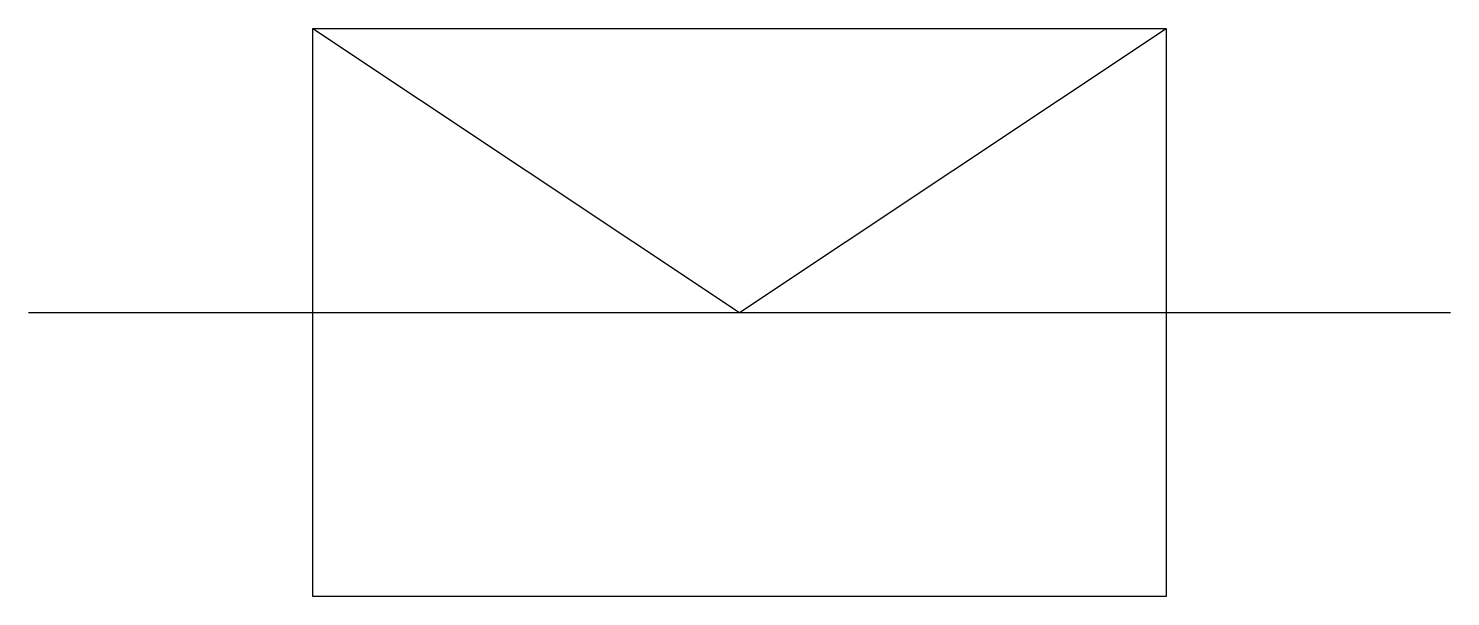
# Model space of a CAD drawing. Extents: x 2.8 to 16, y -2.8 to 2.5.
import ezdxf

# ---------------------------------------------------------------- set-up
doc = ezdxf.new("R2010")
doc.units = 0
doc.layers.add('DEFAULT_255_2_778', color=255, linetype='CONTINUOUS')

msp = doc.modelspace()

# ---------------------------------------------------------------- linework, layer by layer
at = {"layer": 'DEFAULT_255_2_778'}
for p, q in [((5.424, 2.514), (9.393, -0.132)), ((9.393, -0.132), (13.361, 2.514)), ((5.424, 2.514), (13.361, 2.514)), ((5.424, -2.778), (5.424, 2.514)), ((13.361, 2.514), (13.361, -2.778)), ((2.778, -0.132), (16.007, -0.132)), ((13.361, -2.778), (5.424, -2.778))]:
    msp.add_line(p, q, dxfattribs=at)

doc.saveas('drawing.dxf')
